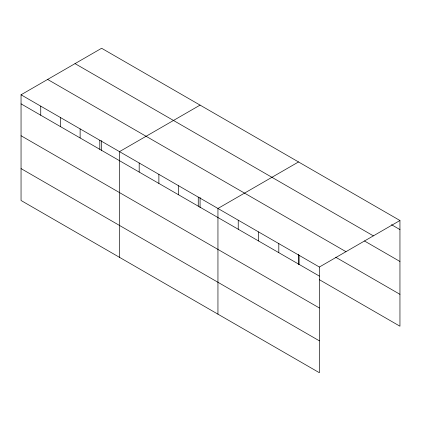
<?xml version="1.0" encoding="UTF-8"?>
<svg xmlns="http://www.w3.org/2000/svg" width="421" height="421" viewBox="0 0 421 421"><rect width="100%" height="100%" fill="white"/><g stroke="black" fill="none" stroke-linecap="round" stroke-linejoin="round"><path stroke-width="0.63" d="M21.05 94.788L319.381 267.03L319.381 372.727L21.05 200.491L21.05 94.788L101.619 48.273L399.95 220.509L399.95 326.212L319.365 279.686M200.07 105.113L119.501 151.628L119.501 257.326M298.521 161.948L217.946 208.469L217.946 314.166M319.381 267.03L399.95 220.509M391.498 224.698L399.95 229.582M75.033 63.624L373.364 235.86M364.449 240.97L399.95 261.467M47.636 79.437L345.967 251.679M335.711 257.231L399.95 294.321M21.05 103.855L319.381 276.097M21.05 135.746L319.381 307.983M21.05 168.6L319.381 340.842M299.094 255.315L299.094 264.383M298.521 254.258L298.521 264.462M278.807 243.606L278.807 252.674M258.52 231.892L258.52 240.959M238.233 220.178L238.233 229.245M200.07 197.417L200.07 207.621M198.259 197.102L198.259 206.169M178.567 185.729L178.567 194.802M158.88 174.362L158.88 183.43M139.188 162.995L139.188 172.063M101.619 140.577L101.619 150.781M99.809 140.261L99.809 149.329M80.122 128.894L80.122 137.962M60.429 117.527L60.429 126.595M40.742 106.155L40.742 115.228"/></g></svg>
